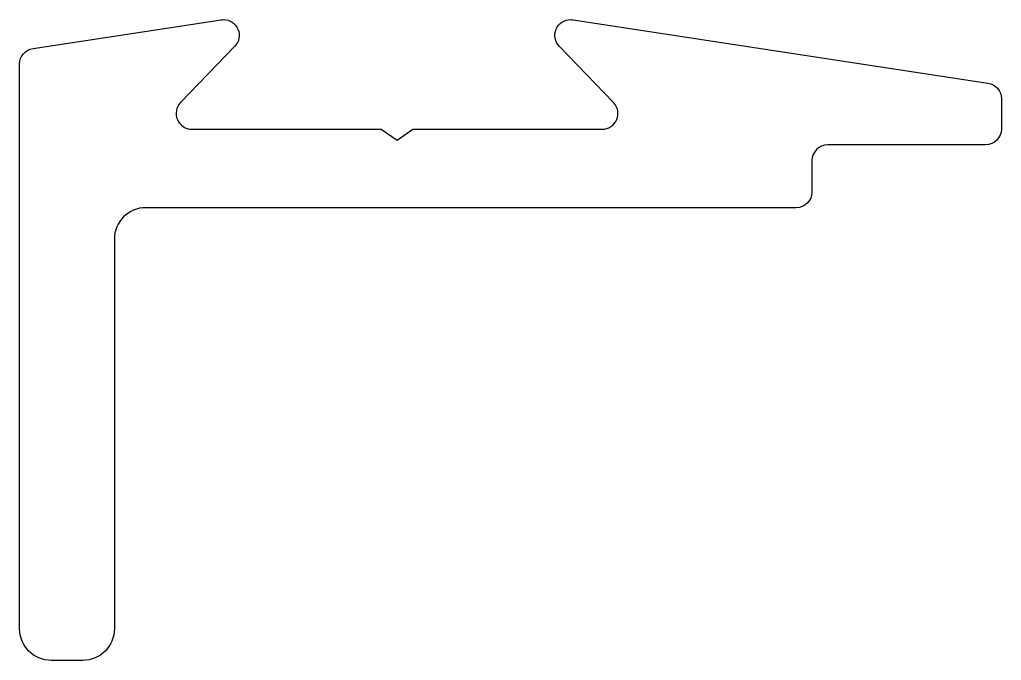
# Model space of a CAD drawing. Extents: x 715.1 to 746.4, y 598.5 to 618.9.
import ezdxf

# ---------------------------------------------------------------- set-up
doc = ezdxf.new("R2010")
doc.units = 0
doc.layers.get('0').update_dxf_attribs({"linetype": 'CONTINUOUS'})

msp = doc.modelspace()

# ---------------------------------------------------------------- linework, layer by layer
at = {"color": 7}
msp.add_lwpolyline([(719.159, 612.918, 0.414208), (718.154, 611.919), (718.155, 599.519, -0.414208), (717.149, 598.519), (716.145, 598.519, -0.414208), (715.14, 599.519), (715.14, 617.489, -0.370673), (715.566, 617.983), (721.551, 618.895, -0.045444), (721.627, 618.9, -0.663176), (721.989, 618.054), (720.259, 616.262, 0.66319), (720.622, 615.416), (726.65, 615.416), (727.153, 615.066), (727.655, 615.416), (733.684, 615.416, 0.66319), (734.046, 616.262), (732.317, 618.054, -0.663176), (732.679, 618.9, -0.045471), (732.755, 618.895), (745.962, 616.884, -0.370673), (746.389, 616.389), (746.389, 615.419, -0.414208), (745.886, 614.919), (740.862, 614.919, 0.414208), (740.36, 614.419), (740.36, 613.419, -0.414208), (739.858, 612.919)], format="xyb", close=True, dxfattribs=at)

doc.saveas('drawing.dxf')
